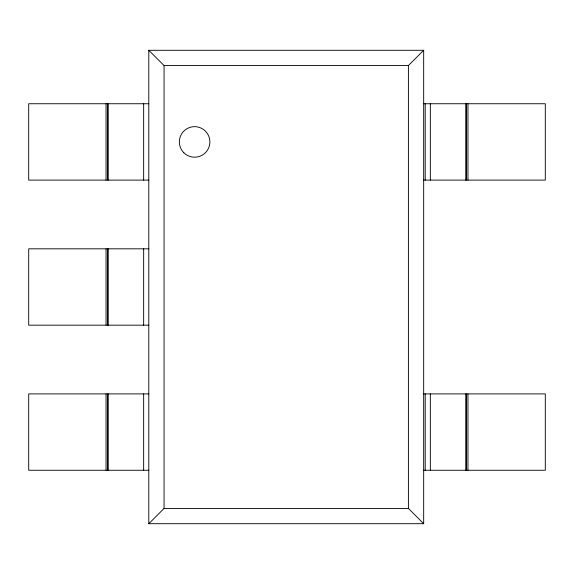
<?xml version="1.0" encoding="UTF-8"?>
<svg xmlns="http://www.w3.org/2000/svg" width="574" height="574" viewBox="0 0 574 574"><rect width="100%" height="100%" fill="white"/><g stroke="black" fill="none" stroke-linecap="round" stroke-linejoin="round"><path stroke-width="0.86" d="M423.677 523.703L408.408 508.435L408.408 65.565L423.677 50.297L148.795 50.297L148.795 523.703L423.677 523.703L423.677 50.297M148.795 523.703L164.064 508.435L164.064 65.565L148.795 50.297M164.064 65.565L408.408 65.565M148.795 103.743L28.7 103.743L28.7 180.1L148.795 180.1M423.677 103.743L545.3 103.743L545.3 180.1L423.677 180.1M148.795 248.822L28.7 248.822L28.7 325.178L148.795 325.178M148.795 393.9L28.7 393.9L28.7 470.257L148.795 470.257M423.677 393.9L545.3 393.9L545.3 470.257L423.677 470.257M164.064 508.435L408.408 508.435M467.961 103.743L467.961 180.1M467.961 393.9L467.961 470.257M466.44 103.743L466.44 180.1M466.44 393.9L466.44 470.257M465.758 103.743L465.758 180.1M465.758 393.9L465.758 470.257M430.342 103.743L430.342 180.1M430.342 393.9L430.342 470.257M425.205 103.743L425.205 180.1M425.205 393.9L425.205 470.257M143.658 103.743L143.658 180.1M143.658 248.822L143.658 325.178M143.658 393.9L143.658 470.257M108.242 103.743L108.242 180.1M108.242 248.822L108.242 325.178M108.242 393.9L108.242 470.257M107.56 103.743L107.56 180.1M107.56 248.822L107.56 325.178M107.56 393.9L107.56 470.257M106.039 103.743L106.039 180.1M106.039 248.822L106.039 325.178M106.039 393.9L106.039 470.257M183.809 152.72A15.268 15.268 0 0 0 209.359 145.875A15.268 15.268 0 0 0 190.654 127.17A15.268 15.268 0 0 0 183.809 152.72"/></g></svg>
